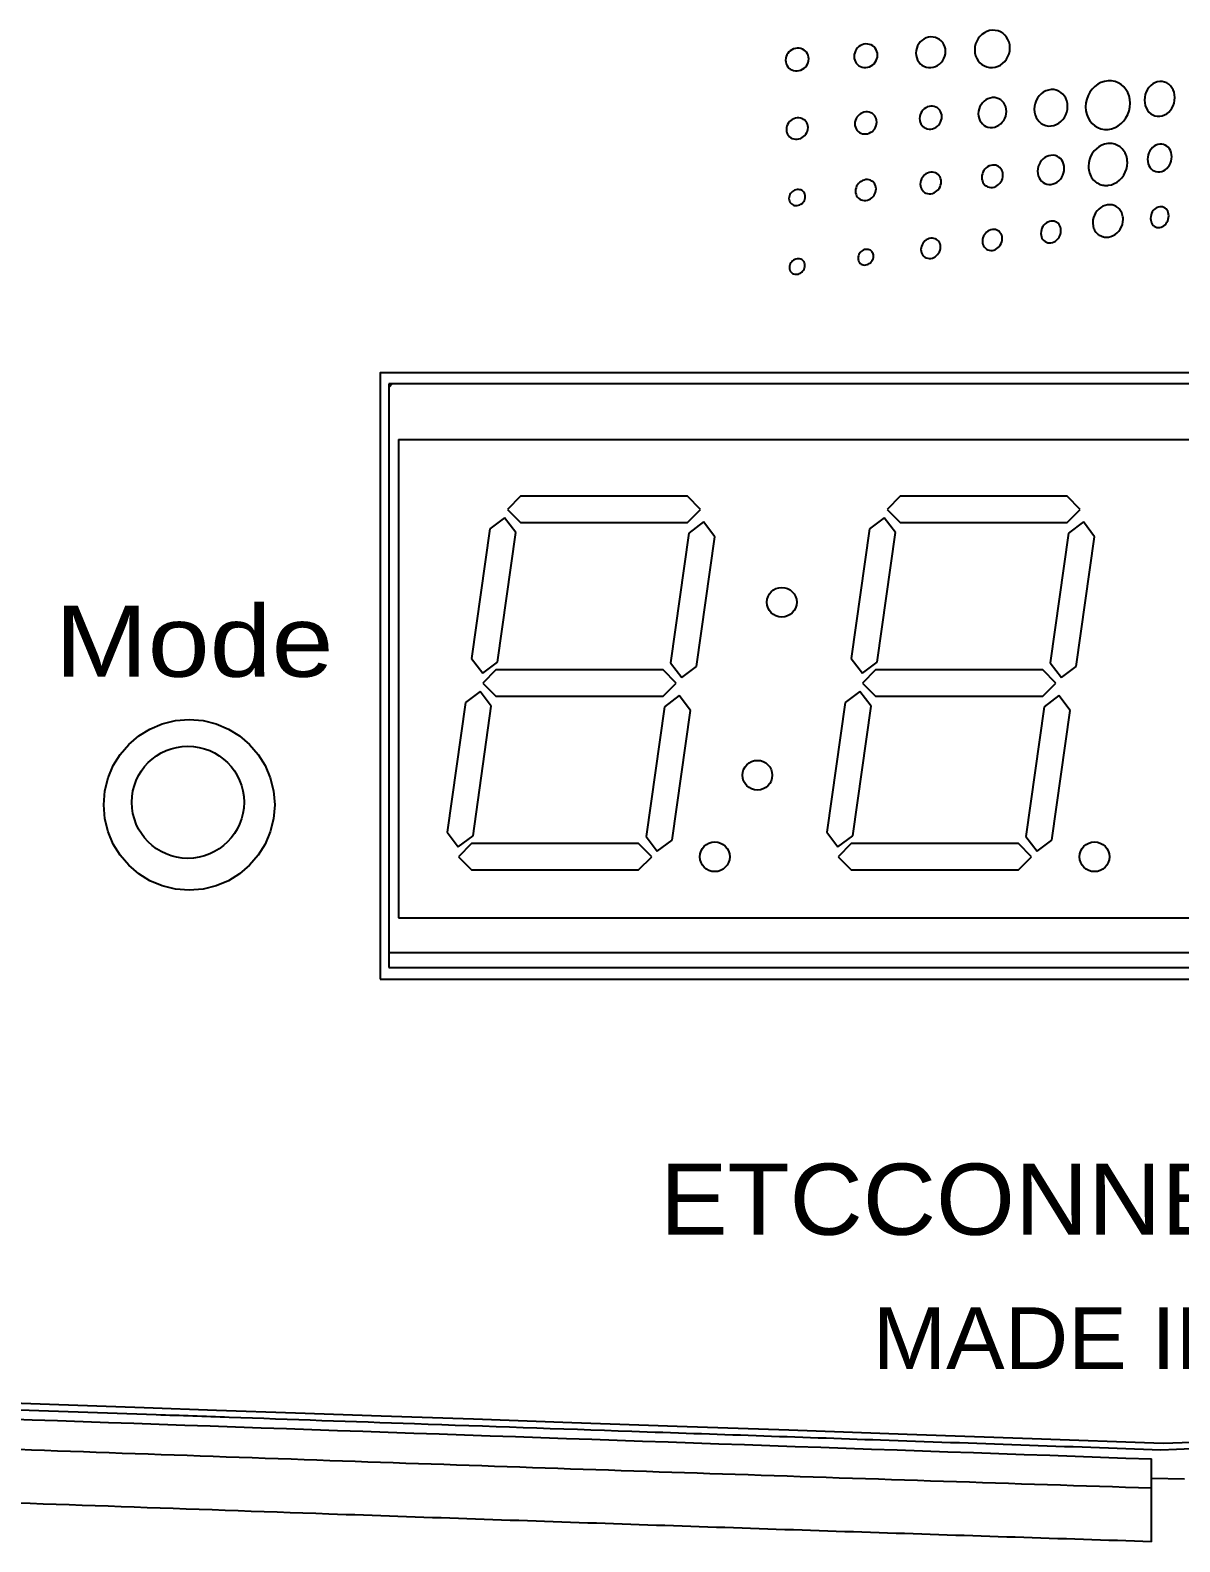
# Model space of a CAD drawing. Header units: inches. Extents: x 1.2 to 44.8, y 1.3 to 32.8.
# Drawn here: x 4.411 to 5.622, y 8.16 to 9.753 of the extents above; entities that cross this region are included whole.
import ezdxf

# ---------------------------------------------------------------- set-up
doc = ezdxf.new("R2010")
doc.units = ezdxf.units.IN
doc.header["$MEASUREMENT"] = 0
for name, color, linetype in [('7412A1005 - CSPAR-XLR', 7, 'Continuous'), ('DIM', 1, 'Continuous'), ('LABEL', 2, 'Continuous'), ('OBJECT', 7, 'Continuous')]:
    doc.layers.add(name, color=color, linetype=linetype)
doc.styles.add('Arial', font='arial.ttf')
doc.dimstyles.new('ANSI & Metric .30 Stacked', dxfattribs={"dimscale": 2.666667, "dimtxt": 0.3, "dimasz": 0.375, "dimexe": 0.3, "dimexo": 0.3, "dimgap": 0.1, "dimtad": 0, "dimtih": 1, "dimtoh": 1, "dimzin": 4, "dimdsep": 46, "dimtxsty": 'Arial', "dimcen": 0.15, "dimadec": 0, "dimazin": 0, "dimtfac": 0.75, "dimtofl": 0, "dimtmove": 0, "dimatfit": 3, "dimfxl": 1, "dimtolj": 1, "dimtzin": 0, "dimarcsym": 0})

# ---------------------------------------------------------------- blocks, each defined once
blk = doc.blocks.new('*D2')
at = {"layer": 'Defpoints', "color": 0, "transparency": 16777216}
for p in [(2.9219, 8.7308), (8.2869, 8.7308), (2.9219, 4.8502)]:
    blk.add_point(p, dxfattribs=at)
at = {"layer": 'DIM', "color": 0, "lineweight": -2, "transparency": 16777216}
for p, q in [((2.9219, 8.4308), (2.9219, 4.5502)), ((8.2869, 8.4308), (8.2869, 4.5502)), ((3.2969, 4.8502), (4.7707, 4.8502)), ((7.9119, 4.8502), (6.5454, 4.8502))]:
    blk.add_line(p, q, dxfattribs=at)
at = {"layer": 'DIM', "color": 0, "transparency": 16777216}
for points in [[(3.2969, 4.9127), (3.2969, 4.7877), (2.9219, 4.8502)], [(7.9119, 4.9127), (7.9119, 4.7877), (8.2869, 4.8502)]]:
    blk.add_solid(points, dxfattribs=at)
at = {"layer": 'DIM', "color": 0, "transparency": 16777216, "char_height": 0.3, "attachment_point": 5, "style": 'Arial'}
for s, insert in [('\\A1;5.37', (5.658, 5.1035)), ('\\A1;[136mm]', (5.658, 4.558))]:
    blk.add_mtext(s, dxfattribs=dict(at, insert=insert))
blk = doc.blocks.new('*D3')
at = {"layer": 'Defpoints', "color": 0, "transparency": 16777216}
for p in [(9.6286, 9.7121), (1.6453, 9.3933), (1.6453, 3.4586)]:
    blk.add_point(p, dxfattribs=at)
at = {"layer": 'DIM', "color": 0, "lineweight": -2, "transparency": 16777216}
for p, q in [((9.6286, 9.4121), (9.6286, 3.1586)), ((1.6453, 9.0933), (1.6453, 3.1586)), ((2.0203, 3.4586), (4.7847, 3.4586)), ((9.2536, 3.4586), (6.5594, 3.4586))]:
    blk.add_line(p, q, dxfattribs=at)
at = {"layer": 'DIM', "color": 0, "transparency": 16777216}
for points in [[(2.0203, 3.5211), (2.0203, 3.3961), (1.6453, 3.4586)], [(9.2536, 3.5211), (9.2536, 3.3961), (9.6286, 3.4586)]]:
    blk.add_solid(points, dxfattribs=at)
at = {"layer": 'DIM', "color": 0, "transparency": 16777216, "char_height": 0.3, "attachment_point": 5, "style": 'Arial'}
for s, insert in [('\\A1;7.98', (5.672, 3.7117)), ('\\A1;[203mm]', (5.672, 3.1663))]:
    blk.add_mtext(s, dxfattribs=dict(at, insert=insert))

msp = doc.modelspace()

# ---------------------------------------------------------------- linework, layer by layer
at = {"layer": '7412A1005 - CSPAR-XLR', "color": 2}
for points in [[(5.4244, 9.7527), (5.4244, 9.7527), (5.4214, 9.7522), (5.4185, 9.7514), (5.4159, 9.75), (5.4134, 9.7483), (5.4113, 9.7462), (5.4094, 9.7438), (5.4079, 9.7412), (5.4067, 9.7383), (5.406, 9.7352), (5.4058, 9.732), (5.4058, 9.732), (5.406, 9.7288), (5.4067, 9.7258), (5.4079, 9.723), (5.4094, 9.7205), (5.4113, 9.7183), (5.4134, 9.7165), (5.4159, 9.715), (5.4185, 9.714), (5.4214, 9.7134), (5.4244, 9.7133), (5.4244, 9.7133), (5.4274, 9.7138), (5.4303, 9.7147), (5.4329, 9.716), (5.4353, 9.7178), (5.4375, 9.7198), (5.4393, 9.7222), (5.4408, 9.7249), (5.4419, 9.7278), (5.4426, 9.7308), (5.4429, 9.734), (5.4429, 9.734), (5.4426, 9.7372), (5.4419, 9.7401), (5.4408, 9.7429), (5.4393, 9.7454), (5.4375, 9.7476), (5.4353, 9.7494), (5.4329, 9.7509), (5.4303, 9.7519), (5.4274, 9.7525), (5.4244, 9.7527), (5.4244, 9.7527)], [(5.2188, 9.7338), (5.2188, 9.7338), (5.2168, 9.7335), (5.2149, 9.7329), (5.2131, 9.7321), (5.2115, 9.7311), (5.2101, 9.7298), (5.2089, 9.7283), (5.2079, 9.7267), (5.2071, 9.7249), (5.2067, 9.7231), (5.2065, 9.7211), (5.2065, 9.7211), (5.2067, 9.7192), (5.2071, 9.7173), (5.2079, 9.7157), (5.2089, 9.7141), (5.2101, 9.7128), (5.2115, 9.7117), (5.2131, 9.7108), (5.2149, 9.7102), (5.2168, 9.7098), (5.2188, 9.7098), (5.2188, 9.7098), (5.2208, 9.7101), (5.2226, 9.7106), (5.2244, 9.7115), (5.226, 9.7125), (5.2274, 9.7138), (5.2286, 9.7153), (5.2296, 9.7169), (5.2304, 9.7186), (5.2308, 9.7205), (5.231, 9.7224), (5.231, 9.7224), (5.2308, 9.7244), (5.2304, 9.7262), (5.2296, 9.7279), (5.2286, 9.7294), (5.2274, 9.7307), (5.226, 9.7318), (5.2244, 9.7327), (5.2226, 9.7333), (5.2208, 9.7337), (5.2188, 9.7338), (5.2188, 9.7338)], [(5.291, 9.7382), (5.291, 9.7382), (5.289, 9.7379), (5.2871, 9.7373), (5.2853, 9.7365), (5.2837, 9.7354), (5.2823, 9.7341), (5.281, 9.7325), (5.28, 9.7309), (5.2793, 9.729), (5.2788, 9.7271), (5.2786, 9.725), (5.2786, 9.725), (5.2788, 9.723), (5.2793, 9.7211), (5.28, 9.7194), (5.281, 9.7178), (5.2823, 9.7164), (5.2837, 9.7153), (5.2853, 9.7143), (5.2871, 9.7137), (5.289, 9.7133), (5.291, 9.7133), (5.291, 9.7133), (5.293, 9.7136), (5.2949, 9.7141), (5.2967, 9.715), (5.2983, 9.7161), (5.2998, 9.7174), (5.301, 9.7189), (5.302, 9.7206), (5.3027, 9.7224), (5.3032, 9.7244), (5.3034, 9.7264), (5.3034, 9.7264), (5.3032, 9.7284), (5.3027, 9.7303), (5.302, 9.732), (5.301, 9.7336), (5.2998, 9.735), (5.2983, 9.7361), (5.2967, 9.7371), (5.2949, 9.7377), (5.293, 9.7381), (5.291, 9.7382), (5.291, 9.7382)], [(5.3595, 9.7456), (5.3595, 9.7456), (5.357, 9.7453), (5.3546, 9.7445), (5.3523, 9.7434), (5.3502, 9.742), (5.3484, 9.7403), (5.3468, 9.7383), (5.3456, 9.7361), (5.3446, 9.7338), (5.344, 9.7312), (5.3438, 9.7286), (5.3438, 9.7286), (5.344, 9.726), (5.3446, 9.7235), (5.3456, 9.7212), (5.3468, 9.7192), (5.3484, 9.7174), (5.3502, 9.7159), (5.3523, 9.7147), (5.3546, 9.7138), (5.357, 9.7134), (5.3595, 9.7133), (5.3595, 9.7133), (5.362, 9.7137), (5.3644, 9.7144), (5.3667, 9.7155), (5.3687, 9.717), (5.3705, 9.7187), (5.372, 9.7206), (5.3733, 9.7228), (5.3742, 9.7252), (5.3748, 9.7277), (5.375, 9.7303), (5.375, 9.7303), (5.3748, 9.7329), (5.3742, 9.7353), (5.3733, 9.7376), (5.372, 9.7396), (5.3705, 9.7414), (5.3687, 9.7429), (5.3667, 9.7441), (5.3644, 9.745), (5.362, 9.7455), (5.3595, 9.7456), (5.3595, 9.7456)], [(5.4862, 9.6901), (5.4862, 9.6901), (5.4833, 9.6896), (5.4806, 9.6887), (5.478, 9.6873), (5.4757, 9.6856), (5.4736, 9.6835), (5.4718, 9.6811), (5.4704, 9.6785), (5.4693, 9.6756), (5.4686, 9.6726), (5.4684, 9.6695), (5.4684, 9.6695), (5.4686, 9.6664), (5.4693, 9.6634), (5.4704, 9.6608), (5.4718, 9.6584), (5.4736, 9.6563), (5.4757, 9.6545), (5.478, 9.6532), (5.4806, 9.6522), (5.4833, 9.6517), (5.4862, 9.6518), (5.4862, 9.6518), (5.489, 9.6523), (5.4917, 9.6532), (5.4942, 9.6546), (5.4965, 9.6564), (5.4985, 9.6584), (5.5003, 9.6608), (5.5017, 9.6634), (5.5028, 9.6663), (5.5034, 9.6692), (5.5036, 9.6724), (5.5036, 9.6724), (5.5034, 9.6754), (5.5028, 9.6783), (5.5017, 9.681), (5.5003, 9.6833), (5.4985, 9.6854), (5.4965, 9.6872), (5.4942, 9.6886), (5.4917, 9.6895), (5.489, 9.6901), (5.4862, 9.6901), (5.4862, 9.6901)], [(5.5462, 9.6993), (5.5462, 9.6993), (5.5423, 9.6987), (5.5387, 9.6975), (5.5353, 9.6957), (5.5322, 9.6934), (5.5295, 9.6906), (5.5271, 9.6874), (5.5252, 9.6839), (5.5237, 9.6801), (5.5228, 9.6761), (5.5225, 9.6719), (5.5225, 9.6719), (5.5228, 9.6677), (5.5237, 9.6638), (5.5252, 9.6603), (5.5271, 9.6571), (5.5295, 9.6543), (5.5322, 9.6519), (5.5353, 9.6501), (5.5387, 9.6489), (5.5423, 9.6482), (5.5462, 9.6482), (5.5462, 9.6482), (5.55, 9.6489), (5.5536, 9.6502), (5.5569, 9.652), (5.56, 9.6544), (5.5627, 9.6571), (5.565, 9.6603), (5.5669, 9.6638), (5.5683, 9.6676), (5.5692, 9.6716), (5.5695, 9.6757), (5.5695, 9.6757), (5.5692, 9.6798), (5.5683, 9.6836), (5.5669, 9.6872), (5.565, 9.6903), (5.5627, 9.6931), (5.56, 9.6955), (5.5569, 9.6973), (5.5536, 9.6986), (5.55, 9.6993), (5.5462, 9.6993), (5.5462, 9.6993)], [(5.6007, 9.6985), (5.6007, 9.6985), (5.5981, 9.6981), (5.5956, 9.6972), (5.5933, 9.696), (5.5912, 9.6943), (5.5893, 9.6923), (5.5877, 9.6901), (5.5864, 9.6876), (5.5854, 9.6848), (5.5848, 9.682), (5.5846, 9.679), (5.5846, 9.679), (5.5848, 9.676), (5.5854, 9.6732), (5.5864, 9.6707), (5.5877, 9.6684), (5.5893, 9.6664), (5.5912, 9.6647), (5.5933, 9.6634), (5.5956, 9.6625), (5.5981, 9.662), (5.6007, 9.662), (5.6007, 9.662), (5.6033, 9.6625), (5.6057, 9.6634), (5.608, 9.6647), (5.6101, 9.6664), (5.6119, 9.6684), (5.6135, 9.6706), (5.6148, 9.6731), (5.6157, 9.6758), (5.6163, 9.6786), (5.6165, 9.6816), (5.6165, 9.6816), (5.6163, 9.6845), (5.6157, 9.6873), (5.6148, 9.6898), (5.6135, 9.6921), (5.6119, 9.6941), (5.6101, 9.6957), (5.608, 9.6971), (5.6057, 9.698), (5.6033, 9.6985), (5.6007, 9.6985), (5.6007, 9.6985)], [(5.3595, 9.6727), (5.3595, 9.6727), (5.3576, 9.6724), (5.3558, 9.6718), (5.3541, 9.6709), (5.3525, 9.6698), (5.3512, 9.6685), (5.35, 9.667), (5.349, 9.6653), (5.3483, 9.6635), (5.3479, 9.6616), (5.3477, 9.6596), (5.3477, 9.6596), (5.3479, 9.6576), (5.3483, 9.6558), (5.349, 9.6541), (5.35, 9.6526), (5.3512, 9.6513), (5.3525, 9.6502), (5.3541, 9.6494), (5.3558, 9.6488), (5.3576, 9.6485), (5.3595, 9.6485), (5.3595, 9.6485), (5.3614, 9.6488), (5.3632, 9.6494), (5.3648, 9.6503), (5.3664, 9.6514), (5.3677, 9.6527), (5.3689, 9.6542), (5.3698, 9.6559), (5.3705, 9.6577), (5.371, 9.6596), (5.3711, 9.6615), (5.3711, 9.6615), (5.371, 9.6635), (5.3705, 9.6653), (5.3698, 9.667), (5.3689, 9.6685), (5.3677, 9.6698), (5.3664, 9.6709), (5.3648, 9.6717), (5.3632, 9.6723), (5.3614, 9.6727), (5.3595, 9.6727), (5.3595, 9.6727)], [(5.4244, 9.6816), (5.4244, 9.6816), (5.422, 9.6812), (5.4197, 9.6804), (5.4176, 9.6793), (5.4156, 9.6779), (5.4139, 9.6762), (5.4124, 9.6742), (5.4112, 9.6721), (5.4103, 9.6697), (5.4097, 9.6672), (5.4095, 9.6647), (5.4095, 9.6647), (5.4097, 9.6621), (5.4103, 9.6597), (5.4112, 9.6575), (5.4124, 9.6556), (5.4139, 9.6539), (5.4156, 9.6524), (5.4176, 9.6513), (5.4197, 9.6505), (5.422, 9.6501), (5.4244, 9.6502), (5.4244, 9.6502), (5.4268, 9.6506), (5.4291, 9.6514), (5.4312, 9.6525), (5.4331, 9.6539), (5.4348, 9.6557), (5.4363, 9.6576), (5.4375, 9.6598), (5.4384, 9.6621), (5.439, 9.6645), (5.4391, 9.6671), (5.4391, 9.6671), (5.439, 9.6696), (5.4384, 9.672), (5.4375, 9.6741), (5.4363, 9.6761), (5.4348, 9.6778), (5.4331, 9.6792), (5.4312, 9.6804), (5.4291, 9.6812), (5.4268, 9.6816), (5.4244, 9.6816), (5.4244, 9.6816)], [(5.2188, 9.6603), (5.2188, 9.6603), (5.2169, 9.66), (5.2151, 9.6594), (5.2135, 9.6586), (5.212, 9.6576), (5.2106, 9.6564), (5.2095, 9.6549), (5.2086, 9.6534), (5.2079, 9.6517), (5.2074, 9.65), (5.2073, 9.6481), (5.2073, 9.6481), (5.2074, 9.6463), (5.2079, 9.6446), (5.2086, 9.6431), (5.2095, 9.6417), (5.2106, 9.6404), (5.212, 9.6394), (5.2135, 9.6386), (5.2151, 9.6381), (5.2169, 9.6378), (5.2188, 9.6378), (5.2188, 9.6378), (5.2206, 9.6381), (5.2224, 9.6387), (5.224, 9.6395), (5.2255, 9.6406), (5.2269, 9.6418), (5.228, 9.6432), (5.2289, 9.6447), (5.2296, 9.6464), (5.2301, 9.6482), (5.2302, 9.65), (5.2302, 9.65), (5.2301, 9.6518), (5.2296, 9.6535), (5.2289, 9.655), (5.228, 9.6564), (5.2269, 9.6577), (5.2255, 9.6587), (5.224, 9.6595), (5.2224, 9.66), (5.2206, 9.6603), (5.2188, 9.6603), (5.2188, 9.6603)], [(5.291, 9.6666), (5.291, 9.6666), (5.2891, 9.6663), (5.2874, 9.6657), (5.2857, 9.6649), (5.2842, 9.6638), (5.2828, 9.6626), (5.2817, 9.6611), (5.2807, 9.6595), (5.28, 9.6578), (5.2796, 9.6559), (5.2794, 9.654), (5.2794, 9.654), (5.2796, 9.6521), (5.28, 9.6504), (5.2807, 9.6488), (5.2817, 9.6473), (5.2828, 9.646), (5.2842, 9.645), (5.2857, 9.6442), (5.2874, 9.6436), (5.2891, 9.6433), (5.291, 9.6433), (5.291, 9.6433), (5.2929, 9.6436), (5.2947, 9.6442), (5.2963, 9.6451), (5.2979, 9.6461), (5.2992, 9.6474), (5.3004, 9.6489), (5.3013, 9.6505), (5.302, 9.6522), (5.3024, 9.654), (5.3026, 9.6559), (5.3026, 9.6559), (5.3024, 9.6578), (5.302, 9.6595), (5.3013, 9.6612), (5.3004, 9.6626), (5.2992, 9.6639), (5.2979, 9.6649), (5.2963, 9.6657), (5.2947, 9.6663), (5.2929, 9.6666), (5.291, 9.6666), (5.291, 9.6666)], [(5.5459, 9.6333), (5.5459, 9.6333), (5.5426, 9.6327), (5.5395, 9.6315), (5.5365, 9.6299), (5.5339, 9.6278), (5.5315, 9.6254), (5.5295, 9.6226), (5.5278, 9.6196), (5.5266, 9.6163), (5.5258, 9.6128), (5.5255, 9.6093), (5.5255, 9.6093), (5.5256, 9.6074), (5.5258, 9.6056), (5.5262, 9.6039), (5.5267, 9.6022), (5.5273, 9.6005), (5.528, 9.599), (5.5289, 9.5975), (5.5299, 9.5961), (5.531, 9.5948), (5.5322, 9.5936), (5.5322, 9.5936), (5.5332, 9.5927), (5.5343, 9.592), (5.5354, 9.5913), (5.5366, 9.5907), (5.5378, 9.5902), (5.539, 9.5898), (5.5403, 9.5895), (5.5416, 9.5892), (5.5429, 9.5891), (5.5442, 9.589), (5.5442, 9.589), (5.5445, 9.589), (5.5447, 9.589), (5.5449, 9.589), (5.5451, 9.589), (5.5454, 9.5891), (5.5456, 9.5891), (5.5458, 9.5891), (5.546, 9.5891), (5.5462, 9.5891), (5.5465, 9.5892), (5.5465, 9.5892), (5.5497, 9.5898), (5.5528, 9.591), (5.5557, 9.5926), (5.5583, 9.5947), (5.5607, 9.5972), (5.5627, 9.5999), (5.5643, 9.6029), (5.5655, 9.6062), (5.5663, 9.6096), (5.5666, 9.6131), (5.5666, 9.6131), (5.5665, 9.615), (5.5663, 9.6168), (5.5659, 9.6185), (5.5655, 9.6202), (5.5648, 9.6218), (5.5641, 9.6234), (5.5633, 9.6249), (5.5623, 9.6262), (5.5612, 9.6275), (5.56, 9.6287), (5.56, 9.6287), (5.5588, 9.6297), (5.5575, 9.6306), (5.5562, 9.6313), (5.5549, 9.632), (5.5535, 9.6325), (5.552, 9.6329), (5.5505, 9.6332), (5.549, 9.6333), (5.5475, 9.6334), (5.5459, 9.6333), (5.5459, 9.6333)], [(5.6006, 9.6326), (5.6006, 9.6326), (5.5986, 9.6322), (5.5966, 9.6314), (5.5947, 9.6303), (5.5931, 9.629), (5.5916, 9.6274), (5.5903, 9.6255), (5.5892, 9.6235), (5.5884, 9.6213), (5.588, 9.619), (5.5878, 9.6166), (5.5878, 9.6166), (5.588, 9.6142), (5.5884, 9.612), (5.5892, 9.61), (5.5903, 9.6082), (5.5916, 9.6066), (5.5931, 9.6053), (5.5947, 9.6043), (5.5966, 9.6037), (5.5986, 9.6033), (5.6006, 9.6034), (5.6006, 9.6034), (5.6027, 9.6038), (5.6047, 9.6046), (5.6065, 9.6057), (5.6082, 9.6071), (5.6096, 9.6087), (5.6109, 9.6105), (5.6119, 9.6125), (5.6127, 9.6147), (5.6132, 9.617), (5.6134, 9.6194), (5.6134, 9.6194), (5.6132, 9.6217), (5.6127, 9.6239), (5.6119, 9.6259), (5.6109, 9.6277), (5.6096, 9.6293), (5.6082, 9.6306), (5.6065, 9.6316), (5.6047, 9.6323), (5.6027, 9.6326), (5.6006, 9.6326), (5.6006, 9.6326)], [(5.4244, 9.6106), (5.4244, 9.6106), (5.4226, 9.6102), (5.4208, 9.6096), (5.4192, 9.6087), (5.4178, 9.6076), (5.4165, 9.6063), (5.4154, 9.6048), (5.4144, 9.6031), (5.4138, 9.6014), (5.4133, 9.5995), (5.4132, 9.5976), (5.4132, 9.5976), (5.4133, 9.5956), (5.4138, 9.5939), (5.4144, 9.5922), (5.4154, 9.5908), (5.4165, 9.5895), (5.4178, 9.5885), (5.4192, 9.5877), (5.4208, 9.5872), (5.4226, 9.5869), (5.4244, 9.587), (5.4244, 9.587), (5.4262, 9.5873), (5.4279, 9.588), (5.4295, 9.5889), (5.4309, 9.59), (5.4322, 9.5913), (5.4333, 9.5928), (5.4342, 9.5944), (5.4349, 9.5962), (5.4353, 9.5981), (5.4354, 9.6), (5.4354, 9.6), (5.4353, 9.6019), (5.4349, 9.6036), (5.4342, 9.6052), (5.4333, 9.6067), (5.4322, 9.6079), (5.4309, 9.609), (5.4295, 9.6098), (5.4279, 9.6103), (5.4262, 9.6106), (5.4244, 9.6106), (5.4244, 9.6106)], [(5.4861, 9.6208), (5.4861, 9.6208), (5.4838, 9.6204), (5.4816, 9.6196), (5.4796, 9.6184), (5.4777, 9.617), (5.4761, 9.6153), (5.4747, 9.6133), (5.4735, 9.6112), (5.4727, 9.6089), (5.4721, 9.6065), (5.4719, 9.604), (5.4719, 9.604), (5.4721, 9.6015), (5.4727, 9.5992), (5.4735, 9.597), (5.4747, 9.5952), (5.4761, 9.5935), (5.4777, 9.5922), (5.4796, 9.5911), (5.4816, 9.5904), (5.4838, 9.5901), (5.4861, 9.5902), (5.4861, 9.5902), (5.4884, 9.5906), (5.4905, 9.5915), (5.4926, 9.5926), (5.4944, 9.5941), (5.496, 9.5958), (5.4974, 9.5977), (5.4986, 9.5998), (5.4994, 9.6021), (5.4999, 9.6045), (5.5001, 9.607), (5.5001, 9.607), (5.4999, 9.6095), (5.4994, 9.6118), (5.4986, 9.6139), (5.4974, 9.6158), (5.496, 9.6174), (5.4944, 9.6187), (5.4926, 9.6198), (5.4905, 9.6205), (5.4884, 9.6209), (5.4861, 9.6208), (5.4861, 9.6208)], [(5.291, 9.5952), (5.291, 9.5952), (5.2893, 9.5948), (5.2876, 9.5942), (5.286, 9.5934), (5.2846, 9.5924), (5.2833, 9.5911), (5.2822, 9.5897), (5.2813, 9.5882), (5.2807, 9.5866), (5.2803, 9.5848), (5.2801, 9.583), (5.2801, 9.583), (5.2803, 9.5813), (5.2807, 9.5796), (5.2813, 9.5781), (5.2822, 9.5768), (5.2833, 9.5756), (5.2846, 9.5747), (5.286, 9.574), (5.2876, 9.5735), (5.2893, 9.5732), (5.291, 9.5733), (5.291, 9.5733), (5.2928, 9.5736), (5.2944, 9.5742), (5.296, 9.5751), (5.2974, 9.5761), (5.2987, 9.5773), (5.2998, 9.5787), (5.3006, 9.5803), (5.3013, 9.5819), (5.3017, 9.5836), (5.3019, 9.5854), (5.3019, 9.5854), (5.3017, 9.5872), (5.3013, 9.5888), (5.3006, 9.5903), (5.2998, 9.5916), (5.2987, 9.5928), (5.2974, 9.5937), (5.296, 9.5945), (5.2944, 9.595), (5.2928, 9.5952), (5.291, 9.5952), (5.291, 9.5952)], [(5.3595, 9.603), (5.3595, 9.603), (5.3577, 9.6027), (5.356, 9.6021), (5.3544, 9.6012), (5.3529, 9.6002), (5.3517, 9.5989), (5.3506, 9.5974), (5.3497, 9.5959), (5.349, 9.5941), (5.3486, 9.5924), (5.3484, 9.5905), (5.3484, 9.5905), (5.3486, 9.5887), (5.349, 9.587), (5.3497, 9.5854), (5.3506, 9.584), (5.3517, 9.5828), (5.3529, 9.5818), (5.3544, 9.581), (5.356, 9.5805), (5.3577, 9.5803), (5.3595, 9.5803), (5.3595, 9.5803), (5.3612, 9.5807), (5.3629, 9.5813), (5.3645, 9.5822), (5.3659, 9.5833), (5.3672, 9.5845), (5.3683, 9.586), (5.3692, 9.5875), (5.3698, 9.5892), (5.3703, 9.591), (5.3704, 9.5929), (5.3704, 9.5929), (5.3703, 9.5947), (5.3698, 9.5964), (5.3692, 9.598), (5.3683, 9.5993), (5.3672, 9.6005), (5.3659, 9.6015), (5.3645, 9.6023), (5.3629, 9.6028), (5.3612, 9.6031), (5.3595, 9.603), (5.3595, 9.603)], [(5.2188, 9.5848), (5.2188, 9.5848), (5.2174, 9.5845), (5.216, 9.584), (5.2148, 9.5834), (5.2137, 9.5826), (5.2127, 9.5816), (5.2118, 9.5806), (5.2111, 9.5794), (5.2106, 9.5781), (5.2102, 9.5768), (5.2101, 9.5754), (5.2101, 9.5754), (5.2102, 9.574), (5.2106, 9.5728), (5.2111, 9.5716), (5.2118, 9.5706), (5.2127, 9.5697), (5.2137, 9.569), (5.2148, 9.5684), (5.216, 9.568), (5.2174, 9.5679), (5.2188, 9.5679), (5.2188, 9.5679), (5.2202, 9.5682), (5.2215, 9.5686), (5.2227, 9.5693), (5.2238, 9.5701), (5.2248, 9.5711), (5.2257, 9.5721), (5.2264, 9.5733), (5.2269, 9.5746), (5.2272, 9.5759), (5.2273, 9.5773), (5.2273, 9.5773), (5.2272, 9.5786), (5.2269, 9.5799), (5.2264, 9.581), (5.2257, 9.5821), (5.2248, 9.583), (5.2238, 9.5837), (5.2227, 9.5843), (5.2215, 9.5846), (5.2202, 9.5848), (5.2188, 9.5848), (5.2188, 9.5848)], [(5.5457, 9.5687), (5.5457, 9.5687), (5.5432, 9.5681), (5.5408, 9.5672), (5.5385, 9.5659), (5.5365, 9.5642), (5.5347, 9.5623), (5.5331, 9.5602), (5.5319, 9.5578), (5.5309, 9.5553), (5.5303, 9.5527), (5.5301, 9.55), (5.5301, 9.55), (5.5302, 9.5485), (5.5304, 9.5472), (5.5306, 9.5458), (5.531, 9.5445), (5.5315, 9.5432), (5.5321, 9.542), (5.5328, 9.5409), (5.5335, 9.5398), (5.5344, 9.5388), (5.5353, 9.5379), (5.5353, 9.5379), (5.5361, 9.5373), (5.537, 9.5367), (5.5378, 9.5362), (5.5387, 9.5358), (5.5396, 9.5354), (5.5406, 9.5351), (5.5415, 9.5348), (5.5425, 9.5346), (5.5435, 9.5345), (5.5445, 9.5345), (5.5445, 9.5345), (5.5447, 9.5345), (5.5449, 9.5345), (5.5452, 9.5345), (5.5454, 9.5345), (5.5456, 9.5345), (5.5458, 9.5346), (5.546, 9.5346), (5.5462, 9.5346), (5.5464, 9.5346), (5.5466, 9.5347), (5.5466, 9.5347), (5.5492, 9.5352), (5.5516, 9.5362), (5.5538, 9.5375), (5.5558, 9.5391), (5.5576, 9.541), (5.5591, 9.5431), (5.5603, 9.5455), (5.5613, 9.548), (5.5618, 9.5506), (5.562, 9.5533), (5.562, 9.5533), (5.562, 9.5548), (5.5618, 9.5561), (5.5615, 9.5575), (5.5612, 9.5588), (5.5607, 9.5601), (5.5601, 9.5613), (5.5594, 9.5624), (5.5587, 9.5635), (5.5578, 9.5644), (5.5569, 9.5654), (5.5569, 9.5654), (5.5559, 9.5661), (5.5549, 9.5668), (5.5539, 9.5674), (5.5528, 9.5678), (5.5517, 9.5682), (5.5505, 9.5685), (5.5494, 9.5687), (5.5482, 9.5688), (5.5469, 9.5688), (5.5457, 9.5687), (5.5457, 9.5687)], [(5.6006, 9.5666), (5.6006, 9.5666), (5.5991, 9.5663), (5.5976, 9.5657), (5.5962, 9.5648), (5.5949, 9.5638), (5.5938, 9.5625), (5.5928, 9.5611), (5.5921, 9.5596), (5.5915, 9.5579), (5.5911, 9.5562), (5.591, 9.5544), (5.591, 9.5544), (5.5911, 9.5526), (5.5915, 9.551), (5.5921, 9.5495), (5.5928, 9.5481), (5.5938, 9.547), (5.5949, 9.5461), (5.5962, 9.5453), (5.5976, 9.5449), (5.5991, 9.5447), (5.6006, 9.5447), (5.6006, 9.5447), (5.6022, 9.5451), (5.6036, 9.5457), (5.605, 9.5466), (5.6063, 9.5476), (5.6074, 9.5489), (5.6083, 9.5503), (5.6091, 9.5518), (5.6097, 9.5535), (5.61, 9.5552), (5.6102, 9.557), (5.6102, 9.557), (5.61, 9.5587), (5.6097, 9.5604), (5.6091, 9.5619), (5.6083, 9.5632), (5.6074, 9.5643), (5.6063, 9.5653), (5.605, 9.566), (5.6036, 9.5665), (5.6022, 9.5667), (5.6006, 9.5666), (5.6006, 9.5666)], [(5.4244, 9.5427), (5.4244, 9.5427), (5.4227, 9.5424), (5.4211, 9.5417), (5.4196, 9.5408), (5.4182, 9.5398), (5.417, 9.5385), (5.4159, 9.5371), (5.4151, 9.5355), (5.4144, 9.5338), (5.414, 9.5321), (5.4139, 9.5302), (5.4139, 9.5302), (5.414, 9.5285), (5.4144, 9.5268), (5.4151, 9.5253), (5.4159, 9.524), (5.417, 9.5228), (5.4182, 9.5219), (5.4196, 9.5212), (5.4211, 9.5207), (5.4227, 9.5205), (5.4244, 9.5206), (5.4244, 9.5206), (5.426, 9.521), (5.4276, 9.5216), (5.4291, 9.5225), (5.4305, 9.5236), (5.4317, 9.5249), (5.4327, 9.5263), (5.4336, 9.5279), (5.4342, 9.5295), (5.4346, 9.5313), (5.4347, 9.5331), (5.4347, 9.5331), (5.4346, 9.5349), (5.4342, 9.5365), (5.4336, 9.538), (5.4327, 9.5393), (5.4317, 9.5405), (5.4305, 9.5414), (5.4291, 9.5421), (5.4276, 9.5426), (5.426, 9.5428), (5.4244, 9.5427), (5.4244, 9.5427)], [(5.4861, 9.5516), (5.4861, 9.5516), (5.4844, 9.5512), (5.4827, 9.5505), (5.4812, 9.5496), (5.4798, 9.5485), (5.4786, 9.5472), (5.4775, 9.5457), (5.4766, 9.5441), (5.476, 9.5423), (5.4756, 9.5405), (5.4755, 9.5386), (5.4755, 9.5386), (5.4756, 9.5368), (5.476, 9.535), (5.4766, 9.5335), (5.4775, 9.5321), (5.4786, 9.5309), (5.4798, 9.5299), (5.4812, 9.5292), (5.4827, 9.5287), (5.4844, 9.5285), (5.4861, 9.5286), (5.4861, 9.5286), (5.4878, 9.529), (5.4894, 9.5296), (5.4909, 9.5305), (5.4923, 9.5317), (5.4935, 9.533), (5.4946, 9.5345), (5.4954, 9.5361), (5.4961, 9.5378), (5.4965, 9.5396), (5.4966, 9.5415), (5.4966, 9.5415), (5.4965, 9.5433), (5.4961, 9.5451), (5.4954, 9.5466), (5.4946, 9.548), (5.4935, 9.5492), (5.4923, 9.5502), (5.4909, 9.5509), (5.4894, 9.5514), (5.4878, 9.5516), (5.4861, 9.5516), (5.4861, 9.5516)], [(5.3594, 9.5335), (5.3594, 9.5335), (5.3578, 9.5331), (5.3562, 9.5325), (5.3547, 9.5316), (5.3533, 9.5306), (5.3521, 9.5294), (5.3511, 9.528), (5.3503, 9.5265), (5.3496, 9.5248), (5.3493, 9.5232), (5.3491, 9.5214), (5.3491, 9.5214), (5.3493, 9.5197), (5.3496, 9.5181), (5.3503, 9.5167), (5.3511, 9.5154), (5.3521, 9.5143), (5.3533, 9.5134), (5.3547, 9.5127), (5.3562, 9.5123), (5.3578, 9.5121), (5.3594, 9.5122), (5.3594, 9.5122), (5.3611, 9.5125), (5.3627, 9.5132), (5.3642, 9.514), (5.3655, 9.5151), (5.3667, 9.5163), (5.3677, 9.5177), (5.3686, 9.5192), (5.3692, 9.5208), (5.3696, 9.5225), (5.3697, 9.5242), (5.3697, 9.5242), (5.3696, 9.5259), (5.3692, 9.5275), (5.3686, 9.5289), (5.3677, 9.5302), (5.3667, 9.5313), (5.3655, 9.5322), (5.3642, 9.5329), (5.3627, 9.5333), (5.3611, 9.5335), (5.3594, 9.5335), (5.3594, 9.5335)], [(5.2188, 9.5118), (5.2188, 9.5118), (5.2174, 9.5115), (5.2162, 9.5111), (5.215, 9.5104), (5.2139, 9.5096), (5.213, 9.5086), (5.2122, 9.5076), (5.2115, 9.5064), (5.211, 9.5052), (5.2107, 9.5039), (5.2106, 9.5025), (5.2106, 9.5025), (5.2107, 9.5012), (5.211, 9.5), (5.2115, 9.4989), (5.2122, 9.4979), (5.213, 9.497), (5.2139, 9.4963), (5.215, 9.4958), (5.2162, 9.4955), (5.2174, 9.4954), (5.2188, 9.4954), (5.2188, 9.4954), (5.2201, 9.4957), (5.2213, 9.4962), (5.2225, 9.4969), (5.2236, 9.4977), (5.2245, 9.4986), (5.2253, 9.4997), (5.226, 9.5009), (5.2265, 9.5021), (5.2268, 9.5034), (5.2269, 9.5047), (5.2269, 9.5047), (5.2268, 9.5061), (5.2265, 9.5073), (5.226, 9.5084), (5.2253, 9.5094), (5.2245, 9.5102), (5.2236, 9.5109), (5.2225, 9.5114), (5.2213, 9.5118), (5.2201, 9.5119), (5.2188, 9.5118), (5.2188, 9.5118)], [(5.291, 9.5217), (5.291, 9.5217), (5.2897, 9.5214), (5.2884, 9.5209), (5.2873, 9.5203), (5.2862, 9.5194), (5.2852, 9.5185), (5.2844, 9.5174), (5.2838, 9.5163), (5.2833, 9.515), (5.283, 9.5137), (5.2828, 9.5124), (5.2828, 9.5124), (5.283, 9.5111), (5.2833, 9.5098), (5.2838, 9.5087), (5.2844, 9.5077), (5.2852, 9.5069), (5.2862, 9.5062), (5.2873, 9.5057), (5.2884, 9.5053), (5.2897, 9.5052), (5.291, 9.5053), (5.291, 9.5053), (5.2923, 9.5056), (5.2936, 9.5061), (5.2947, 9.5067), (5.2958, 9.5075), (5.2968, 9.5085), (5.2976, 9.5095), (5.2982, 9.5107), (5.2987, 9.5119), (5.299, 9.5132), (5.2991, 9.5146), (5.2991, 9.5146), (5.299, 9.5159), (5.2987, 9.5171), (5.2982, 9.5182), (5.2976, 9.5192), (5.2968, 9.5201), (5.2958, 9.5207), (5.2947, 9.5213), (5.2936, 9.5216), (5.2923, 9.5217), (5.291, 9.5217), (5.291, 9.5217)]]:
    msp.add_lwpolyline(points, dxfattribs=at)
at = {"layer": 'LABEL'}
for points in [[(4.7794, 8.7527), (6.0034, 8.7527), (6.0034, 9.3917), (4.7794, 9.3917), (4.7794, 8.7527)], [(4.5783, 8.8463), (4.5637, 8.8474), (4.5498, 8.8509), (4.5369, 8.8563), (4.5251, 8.8636), (4.5146, 8.8726), (4.5056, 8.8831), (4.4983, 8.8949), (4.4929, 8.9078), (4.4895, 8.9217), (4.4883, 8.9363), (4.4895, 8.9509), (4.4929, 8.9647), (4.4983, 8.9776), (4.5056, 8.9894), (4.5146, 8.9999), (4.5251, 9.0089), (4.5369, 9.0162), (4.5498, 9.0217), (4.5637, 9.0251), (4.5783, 9.0263), (4.5929, 9.0251), (4.6067, 9.0217), (4.6196, 9.0162), (4.6314, 9.0089), (4.6419, 8.9999), (4.6509, 8.9894), (4.6582, 8.9776), (4.6637, 8.9647), (4.6671, 8.9509), (4.6683, 8.9363), (4.6671, 8.9217), (4.6637, 8.9078), (4.6582, 8.8949), (4.6509, 8.8831), (4.6419, 8.8726), (4.6314, 8.8636), (4.6196, 8.8563), (4.6067, 8.8509), (4.5929, 8.8474), (4.5783, 8.8463)], [(4.3419, 8.3078), (4.4312, 8.3047), (4.5307, 8.3012), (4.6071, 8.2985), (4.6904, 8.2956), (4.7806, 8.2925), (4.8776, 8.2891), (4.9815, 8.2855), (5.0923, 8.2816), (5.21, 8.2775), (5.3346, 8.2731), (5.4661, 8.2685), (5.6044, 8.2637), (5.7948, 8.2703), (5.9809, 8.2769), (6.1627, 8.2832), (6.3404, 8.2895), (6.5138, 8.2955), (6.6829, 8.3014), (6.8479, 8.3072)]]:
    msp.add_lwpolyline(points, dxfattribs=at)
at = {"layer": 'OBJECT'}
for p, q in [((5.9887, 9.38), (4.7887, 9.38)), ((4.7887, 9.38), (4.7887, 8.765)), ((4.7919, 9.38), (4.7887, 9.3761)), ((4.7989, 9.3213), (4.7989, 8.8174)), ((4.7989, 9.3213), (5.98, 9.3213)), ((4.9272, 9.2615), (4.9134, 9.2477)), ((5.1031, 9.2615), (4.9272, 9.2615)), ((5.1169, 9.2477), (5.1031, 9.2615)), ((5.3272, 9.2615), (5.3134, 9.2477)), ((5.5031, 9.2615), (5.3272, 9.2615)), ((5.5169, 9.2477), (5.5031, 9.2615)), ((4.9134, 9.2477), (4.9272, 9.2339)), ((5.1031, 9.2339), (5.1169, 9.2477)), ((5.3134, 9.2477), (5.3272, 9.2339)), ((5.5031, 9.2339), (5.5169, 9.2477)), ((4.8949, 9.2272), (4.8757, 9.0906)), ((4.9105, 9.2389), (4.8949, 9.2272)), ((4.9031, 9.0867), (4.9223, 9.2234)), ((4.9223, 9.2234), (4.9105, 9.2389)), ((4.9272, 9.2339), (5.1031, 9.2339)), ((5.1202, 9.2344), (5.1046, 9.2227)), ((5.1319, 9.2189), (5.1202, 9.2344)), ((5.2949, 9.2272), (5.2757, 9.0906)), ((5.3105, 9.2389), (5.2949, 9.2272)), ((5.3031, 9.0867), (5.3223, 9.2234)), ((5.3223, 9.2234), (5.3105, 9.2389)), ((5.3272, 9.2339), (5.5031, 9.2339)), ((5.5202, 9.2344), (5.5046, 9.2227)), ((5.5319, 9.2189), (5.5202, 9.2344)), ((5.1046, 9.2227), (5.0854, 9.0861)), ((5.1127, 9.0822), (5.1319, 9.2189)), ((5.5046, 9.2227), (5.4854, 9.0861)), ((5.5127, 9.0822), (5.5319, 9.2189)), ((4.8757, 9.0906), (4.8875, 9.075)), ((4.8875, 9.075), (4.9031, 9.0867)), ((5.0854, 9.0861), (5.0972, 9.0705)), ((5.0972, 9.0705), (5.1127, 9.0822)), ((5.2757, 9.0906), (5.2875, 9.075)), ((5.2875, 9.075), (5.3031, 9.0867)), ((5.4854, 9.0861), (5.4972, 9.0705)), ((5.4972, 9.0705), (5.5127, 9.0822)), ((4.9014, 9.0785), (4.8876, 9.0647)), ((4.8876, 9.0647), (4.9014, 9.0509)), ((5.0774, 9.0785), (4.9014, 9.0785)), ((5.0912, 9.0647), (5.0774, 9.0785)), ((5.0774, 9.0509), (5.0912, 9.0647)), ((5.3014, 9.0785), (5.2876, 9.0647)), ((5.2876, 9.0647), (5.3014, 9.0509)), ((5.4774, 9.0785), (5.3014, 9.0785)), ((5.4912, 9.0647), (5.4774, 9.0785)), ((5.4774, 9.0509), (5.4912, 9.0647)), ((4.8848, 9.0559), (4.8692, 9.0441)), ((4.8965, 9.0403), (4.8848, 9.0559)), ((4.9014, 9.0509), (5.0774, 9.0509)), ((5.0945, 9.0514), (5.0789, 9.0396)), ((5.1062, 9.0358), (5.0945, 9.0514)), ((5.2848, 9.0559), (5.2692, 9.0441)), ((5.2965, 9.0403), (5.2848, 9.0559)), ((5.3014, 9.0509), (5.4774, 9.0509)), ((5.4945, 9.0514), (5.4789, 9.0396)), ((5.5062, 9.0358), (5.4945, 9.0514)), ((4.8692, 9.0441), (4.85, 8.9075)), ((4.8773, 8.9037), (4.8965, 9.0403)), ((5.0789, 9.0396), (5.0597, 8.903)), ((5.087, 8.8992), (5.1062, 9.0358)), ((5.2692, 9.0441), (5.25, 8.9075)), ((5.2773, 8.9037), (5.2965, 9.0403)), ((5.4789, 9.0396), (5.4597, 8.903)), ((5.487, 8.8992), (5.5062, 9.0358)), ((4.85, 8.9075), (4.8617, 8.8919)), ((5.25, 8.9075), (5.2617, 8.8919)), ((4.8617, 8.8919), (4.8773, 8.9037)), ((4.8757, 8.8954), (4.8619, 8.8816)), ((5.0517, 8.8954), (4.8757, 8.8954)), ((5.0655, 8.8816), (5.0517, 8.8954)), ((5.0597, 8.903), (5.0714, 8.8874)), ((5.0714, 8.8874), (5.087, 8.8992)), ((5.2617, 8.8919), (5.2773, 8.9037)), ((5.2757, 8.8954), (5.2619, 8.8816)), ((5.4517, 8.8954), (5.2757, 8.8954)), ((5.4655, 8.8816), (5.4517, 8.8954)), ((5.4597, 8.903), (5.4714, 8.8874)), ((5.4714, 8.8874), (5.487, 8.8992)), ((4.8619, 8.8816), (4.8757, 8.8678)), ((5.0517, 8.8678), (5.0655, 8.8816)), ((5.2619, 8.8816), (5.2757, 8.8678)), ((5.4517, 8.8678), (5.4655, 8.8816)), ((4.8757, 8.8678), (5.0517, 8.8678)), ((5.2757, 8.8678), (5.4517, 8.8678)), ((4.7989, 8.8174), (5.98, 8.8174)), ((5.9887, 8.7802), (4.7887, 8.7802)), ((4.7887, 8.765), (5.9887, 8.765)), ((5.5919, 8.1597), (5.5919, 8.247)), ((5.6269, 8.2258), (5.5919, 8.2263))]:
    msp.add_line(p, q, dxfattribs=at)
for centre, radius in [((5.2025, 9.1498), 0.0157), ((4.5769, 8.939), 0.0591), ((5.1768, 8.9675), 0.0157), ((5.1319, 8.8816), 0.0157), ((5.5319, 8.8816), 0.0157)]:
    msp.add_circle(centre, radius, dxfattribs=at)
for points, knots in [([(2.9119, 9.4517), (2.9119, 9.4339), (2.9119, 9.4161), (2.9123, 9.3806), (2.9127, 9.3628), (2.9146, 9.3096), (2.9167, 9.2741), (2.923, 9.2032), (2.9271, 9.1679), (2.9378, 9.0972), (2.9443, 9.0621), (2.9678, 8.9581), (2.9886, 8.8905), (3.0234, 8.8087), (3.0308, 8.7925), (3.0466, 8.7603), (3.0551, 8.7444), (3.0815, 8.6977), (3.1009, 8.6679), (3.1435, 8.6111), (3.1667, 8.5841), (3.2046, 8.546), (3.2178, 8.5336), (3.2447, 8.5101), (3.2586, 8.4989), (3.3011, 8.4668), (3.3309, 8.4475), (3.3775, 8.4215), (3.3934, 8.4134), (3.4257, 8.398), (3.4422, 8.3908), (3.5252, 8.3575), (3.5937, 8.3392), (3.6987, 8.3208), (3.7341, 8.3162), (3.7876, 8.3113), (3.8054, 8.31), (3.8411, 8.3081), (3.859, 8.3075), (4.4485, 8.2871), (5.0202, 8.2671), (5.5919, 8.247)], [0, 0, 0, 0, 0.015625, 0.015625, 0.03125, 0.03125, 0.0625, 0.0625, 0.09375, 0.09375, 0.125, 0.125, 0.1875, 0.1875, 0.203125, 0.203125, 0.21875, 0.21875, 0.25, 0.25, 0.28125, 0.28125, 0.296875, 0.296875, 0.3125, 0.3125, 0.34375, 0.34375, 0.359375, 0.359375, 0.375, 0.375, 0.4375, 0.4375, 0.46875, 0.46875, 0.484375, 0.484375, 0.5, 0.5, 1, 1, 1, 1]), ([(2.922, 9.458), (2.922, 9.4498), (2.922, 9.4259), (2.9221, 9.3792), (2.9241, 9.3187), (2.9301, 9.225), (2.9441, 9.1088), (2.9703, 8.9877), (3.0007, 8.8899), (3.0316, 8.8124), (3.0762, 8.7229), (3.1406, 8.6257), (3.2228, 8.5392), (3.3042, 8.4758), (3.3808, 8.4294), (3.4683, 8.3891), (3.5676, 8.3563), (3.6764, 8.3331), (3.7891, 8.3198), (3.8946, 8.3162), (3.9756, 8.3135), (4.0438, 8.3112), (4.1205, 8.3085), (4.2364, 8.3045), (4.3818, 8.2994), (4.5142, 8.2948), (4.6599, 8.2897), (4.8268, 8.2838), (5.0555, 8.2758), (5.3176, 8.2667), (5.5035, 8.2601), (5.6019, 8.2567)], [0, 0, 0, 0, 0.007204, 0.020946, 0.04089, 0.060206, 0.103209, 0.143271, 0.168545, 0.192826, 0.216271, 0.255993, 0.294527, 0.320163, 0.346158, 0.372854, 0.404365, 0.437529, 0.470096, 0.503626, 0.529998, 0.541053, 0.563369, 0.597229, 0.642632, 0.690825, 0.713234, 0.770308, 0.837127, 0.913691, 1, 1, 1, 1]), ([(5.6019, 8.2567), (5.7761, 8.2628), (6.1133, 8.2746), (6.5849, 8.2911), (6.8993, 8.3021), (7.0674, 8.3079), (7.1178, 8.3097), (7.1678, 8.3114), (7.2173, 8.3131), (7.2664, 8.3148), (7.3296, 8.317), (7.403, 8.3196), (7.4887, 8.3282), (7.5719, 8.342), (7.6547, 8.3624), (7.7426, 8.3921), (7.8331, 8.434), (7.9232, 8.4917), (8.0034, 8.5608), (8.0941, 8.6648), (8.1576, 8.7759), (8.2006, 8.8838), (8.2235, 8.9546), (8.2476, 9.0486), (8.2678, 9.1648), (8.2806, 9.3063), (8.2815, 9.4017), (8.2819, 9.4517)], [0, 0, 0, 0, 0.152926, 0.296123, 0.41409, 0.42898, 0.443741, 0.458372, 0.472875, 0.487248, 0.501492, 0.528301, 0.551735, 0.57703, 0.602215, 0.626445, 0.658423, 0.689439, 0.720085, 0.750974, 0.810213, 0.831171, 0.852889, 0.875458, 0.916256, 0.956219, 1, 1, 1, 1]), ([(4.6147, 6.6824), (4.4539, 6.7263), (4.2975, 6.7802), (3.9933, 6.9078), (3.8454, 6.9814), (3.6661, 7.086), (3.6305, 7.1075), (3.5598, 7.1519), (3.5247, 7.1747), (3.421, 7.2447), (3.3537, 7.2935), (3.1574, 7.4456), (3.0339, 7.555), (2.8597, 7.7309), (2.8034, 7.7916), (2.7219, 7.8855), (2.6952, 7.9174), (2.6427, 7.9821), (2.6169, 8.015), (2.4907, 8.1816), (2.3998, 8.3201), (2.2369, 8.6071), (2.1651, 8.7557), (2.0719, 8.9862), (2.0432, 9.0643), (1.9909, 9.2231), (1.9673, 9.3033), (1.9465, 9.3841)], [0, 0, 0, 0, 0.125, 0.125, 0.25, 0.25, 0.28125, 0.28125, 0.3125, 0.3125, 0.375, 0.375, 0.5, 0.5, 0.5625, 0.5625, 0.59375, 0.59375, 0.625, 0.625, 0.75, 0.75, 0.875, 0.875, 0.9375, 0.9375, 1, 1, 1, 1]), ([(3.8514, 8.2772), (3.924, 8.2745), (4.0699, 8.269), (4.3616, 8.2584), (4.723, 8.2455), (5.1573, 8.2306), (5.4458, 8.2212), (5.5919, 8.2164)], [0, 0, 0, 0, 0.125187, 0.251412, 0.502824, 0.748147, 1, 1, 1, 1]), ([(5.5919, 8.1597), (5.4963, 8.1628), (5.3044, 8.1691), (5.0156, 8.1788), (4.6764, 8.1905), (4.3604, 8.2017), (4.1121, 8.2108), (3.9661, 8.2162), (3.8931, 8.2189), (3.8492, 8.2206)], [0, 0, 0, 0, 0.164592, 0.330294, 0.497154, 0.748574, 0.874287, 0.924572, 1, 1, 1, 1])]:
    msp.add_open_spline(points, degree=3, knots=knots, dxfattribs=at)

# ---------------------------------------------------------------- texts
at = {"layer": 'LABEL', "style": 'Arial'}
for s, height, width, p in [('Mode', 0.075, 1.12, (4.4368, 9.0713)), ('ETCCONNECT.COM', 0.075, 1.02, (5.0741, 8.4832)), ('MADE IN USA', 0.065, 1.02, (5.2984, 8.3417))]:
    msp.add_text(s, height=height, dxfattribs=dict(at, width=width)).set_placement(p)

# ---------------------------------------------------------------- dimensions: what is measured, and where the dimension line sits
at = {"layer": 'DIM'}
for base, p1, p2, picture, middle in [((1.6453, 3.4586), (9.6286, 9.7121), (1.6453, 9.3933), '*D3', (5.672, 3.4586)), ((2.9219376379, 4.8502085822), (8.2869376379, 8.7307907055), (2.9219376379, 8.7307907055), '*D2', (5.6580170662, 4.8502085822))]:
    dim = msp.add_linear_dim(base=base, p1=p1, p2=p2, dimstyle='ANSI & Metric .30 Stacked', override={"dimpost": '\\X'}, dxfattribs=at)
    dim.commit()
    dim.dimension.update_dxf_attribs({"geometry": picture, "text_midpoint": middle, "dimtype": 160})

doc.saveas('drawing.dxf')
